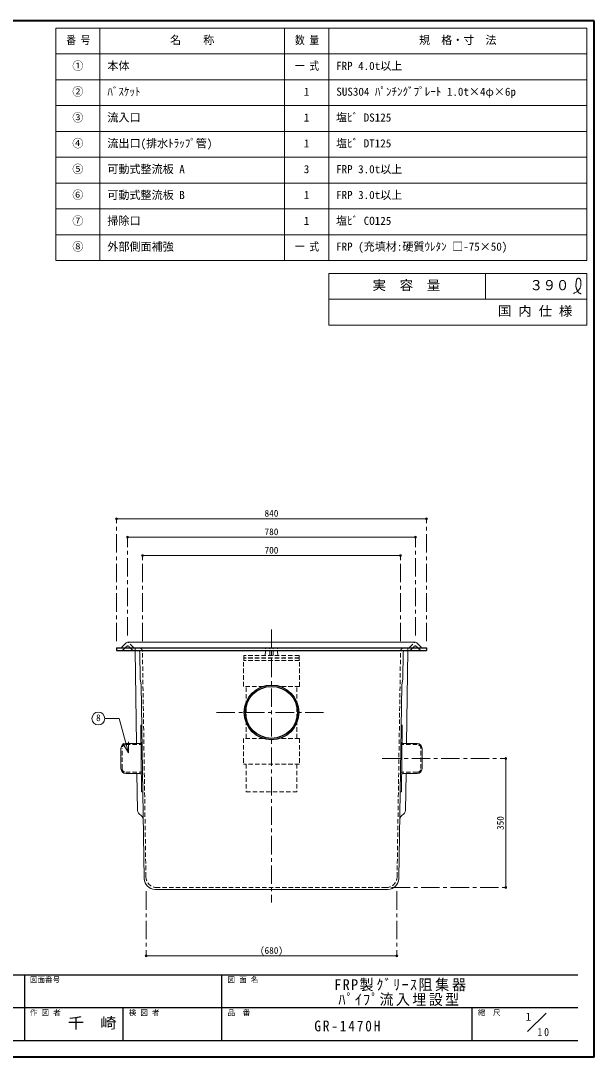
# Model space of a CAD drawing. Units: millimetres at full size, sheet at 1:10. Extents: x -2101 to 1949, y -1404 to 1406.
# Drawn here: x 395 to 1949, y -1404 to 1406 of the extents above; entities that cross this region are included whole.
import ezdxf
from ezdxf.enums import TextEntityAlignment as Align

# ---------------------------------------------------------------- set-up
doc = ezdxf.new("R2010")
doc.units = ezdxf.units.MM
doc.header["$LTSCALE"] = 10
doc.header["$PDMODE"] = 32
doc.header["$PDSIZE"] = 5
doc.linetypes.add('CHAIN1', pattern=[8, 5, -1, 1, -1])
doc.linetypes.add('DASHED1', pattern=[1.8, 1.2, -0.6])
doc.layers.add('0-0____1', color=7, linetype='Continuous', lineweight=18)
doc.styles.add('ＭＳ ゴシック', font='')
doc.styles.get('ＭＳ ゴシック').set_extended_font_data('MS Gothic')

msp = doc.modelspace()

# ---------------------------------------------------------------- linework, layer by layer
at = {"layer": '0-0____1', "color": 1, "lineweight": 40}
for p, q in [((1949.4, 1406.12), (-2100.6, 1406.12)), ((1949.4, -1403.88), (1949.4, 1406.12)), ((1949.4, -1403.88), (-2100.6, -1403.88))]:
    msp.add_line(p, q, dxfattribs=at)
at = {"layer": '0-0____1', "color": 3}
for p, q in [((1929.4, 1386.12), (489.4, 1386.12)), ((489.4, 756.12), (489.4, 1386.12)), ((609.4, 756.12), (609.4, 1386.12)), ((1109.4, 756.12), (1109.4, 1386.12)), ((1229.4, 756.12), (1229.4, 1386.12)), ((1929.4, 756.12), (1929.4, 1386.12)), ((1929.4, 1316.12), (489.4, 1316.12)), ((1929.4, 1246.12), (489.4, 1246.12)), ((1929.4, 1176.12), (489.4, 1176.12)), ((1929.4, 1106.12), (489.4, 1106.12)), ((1929.4, 1036.12), (489.4, 1036.12)), ((1929.4, 966.12), (489.4, 966.12)), ((1929.4, 896.12), (489.4, 896.12)), ((1929.4, 826.12), (489.4, 826.12)), ((1929.4, 756.12), (489.4, 756.12)), ((1929.4, 721.12), (1229.4, 721.12)), ((1229.4, 721.12), (1229.4, 581.12)), ((1654.4, 721.12), (1654.4, 651.12)), ((1929.4, 581.12), (1929.4, 721.12)), ((1929.4, 651.12), (1229.4, 651.12)), ((1929.4, 581.12), (1229.4, 581.12))]:
    msp.add_line(p, q, dxfattribs=at)
at = {"layer": '0-0____1', "color": 4, "lineweight": 9}
for p, q in [((654.4, 56.12), (1494.4, 56.12)), ((1464.4, 6.12), (684.4, 6.12)), ((724.4, -43.88), (1424.4, -43.88)), ((708.39, -553.38), (704.5, -300.88)), ((1440.41, -553.38), (1444.29, -300.88)), ((1709.4, -593.88), (1709.4, -943.88)), ((711.18, -734.79), (709.63, -634.38)), ((1437.62, -734.79), (1439.16, -634.38)), ((723.55, -751.01), (714.16, -741.76)), ((1425.24, -751.01), (1434.63, -741.76)), ((734.4, -1128.88), (1414.4, -1128.88))]:
    msp.add_line(p, q, dxfattribs=at)
at = {"layer": '0-0____1', "color": 4, "linetype": 'CHAIN1', "lineweight": 9}
for p, q in [((654.4, -275.88), (654.4, 56.12)), ((1494.4, -275.88), (1494.4, 56.12)), ((684.4, -260.88), (684.4, 6.12)), ((1464.4, -260.88), (1464.4, 6.12)), ((724.4, -275.88), (724.4, -43.88)), ((1424.4, -275.88), (1424.4, -43.88)), ((1074.4, -243.88), (1074.4, -983.88)), ((925.4, -468.88), (1223.4, -468.88)), ((1374.45, -593.88), (1709.4, -593.88)), ((734.4, -953.88), (734.4, -1128.88)), ((1399.86, -943.88), (1709.4, -943.88)), ((1414.4, -953.88), (1414.4, -1128.88))]:
    msp.add_line(p, q, dxfattribs=at)
at = {"layer": '0-0____1'}
for p, q in [((669.08, -292.38), (680.83, -280.39)), ((684.4, -278.88), (1464.4, -278.88)), ((1479.72, -292.38), (1467.97, -280.39)), ((622.53, -485.61), (661.64, -485.61)), ((686.65, -578.94), (661.64, -485.61)), ((722.22, -684.38), (719.8, -503.38)), ((722.62, -503.38), (719.8, -503.38)), ((1426.18, -503.38), (1428.99, -503.38)), ((1426.57, -684.38), (1428.99, -503.38)), ((686.65, -578.94), (671.65, -552.96)), ((717.43, -553.38), (679.34, -553.38)), ((686.65, -578.94), (686.65, -548.94)), ((1431.36, -553.38), (1469.45, -553.38)), ((666.34, -621.38), (666.34, -566.38)), ((1482.45, -621.38), (1482.45, -566.38)), ((718.59, -634.38), (679.34, -634.38)), ((1430.2, -634.38), (1469.45, -634.38)), ((725.4, -684.38), (722.22, -684.38)), ((1423.39, -684.38), (1426.57, -684.38)), ((1389.78, -948.88), (759.02, -948.88)), ((1768.18, -1334.39), (1818.68, -1283.88))]:
    msp.add_line(p, q, dxfattribs=at)
at = {"layer": '0-0____1', "color": 4, "linetype": 'DASHED1', "lineweight": 9}
for p, q in [((699.72, -292.38), (687.97, -280.39)), ((1449.08, -292.38), (1460.83, -280.39)), ((672.02, -299.38), (680.83, -290.39)), ((696.77, -299.38), (687.97, -290.39)), ((704.5, -300.88), (704.4, -293.88)), ((733.94, -914.35), (724.55, -303.73)), ((1057.65, -314.88), (1058.15, -293.88)), ((1069.9, -314.88), (1069.4, -293.88)), ((1078.9, -314.88), (1079.4, -293.88)), ((1091.15, -314.88), (1090.65, -293.88)), ((1414.85, -914.35), (1424.25, -303.73)), ((1444.29, -300.88), (1444.4, -293.88)), ((1452.02, -299.38), (1460.83, -290.39)), ((1476.77, -299.38), (1467.97, -290.39)), ((1149.9, -328.38), (998.9, -328.38)), ((1149.4, -314.88), (999.4, -314.88)), ((999.4, -314.88), (999.4, -320.88)), ((1149.4, -320.88), (999.4, -320.88)), ((1149.4, -321.88), (999.4, -321.88)), ((999.4, -321.88), (999.4, -327.88)), ((1149.4, -327.88), (999.4, -327.88)), ((1149.4, -314.88), (1149.4, -320.88)), ((1149.4, -321.88), (1149.4, -327.88)), ((1149.9, -398.38), (1149.9, -328.38)), ((1005.9, -539.38), (1005.9, -398.38)), ((1149.9, -398.38), (1096.89, -398.38)), ((1142.9, -539.38), (1142.9, -398.38)), ((679.34, -556.38), (723.51, -556.38)), ((1149.9, -539.38), (1096.89, -539.38)), ((1149.9, -539.38), (1149.9, -609.38)), ((1469.45, -556.38), (1425.28, -556.38)), ((669.34, -621.38), (669.34, -566.38)), ((1479.45, -621.38), (1479.45, -566.38)), ((1149.9, -609.38), (998.9, -609.38)), ((1005.9, -609.38), (1005.9, -683.88)), ((1142.9, -609.38), (1142.9, -683.88)), ((679.34, -631.38), (724.51, -631.38)), ((1469.45, -631.38), (1424.28, -631.38)), ((1005.9, -683.88), (1142.9, -683.88)), ((1384.86, -943.88), (763.94, -943.88))]:
    msp.add_line(p, q, dxfattribs=at)
at = {"layer": '0-0____1', "color": 5, "lineweight": 25}
for p, q in [((654.4, -293.88), (1494.4, -293.88)), ((654.4, -293.88), (654.4, -300.88)), ((654.4, -300.88), (1494.4, -300.88)), ((1494.4, -293.88), (1494.4, -300.88))]:
    msp.add_line(p, q, dxfattribs=at)
at = {"layer": '0-0____1', "color": 6, "lineweight": 25}
for p, q in [((-2055.6, -1180.31), (1904.4, -1180.31)), ((404.4, -1180.31), (404.4, -1358.88)), ((940.11, -1358.88), (940.11, -1180.31)), ((1904.4, -1269.6), (-131.32, -1269.6)), ((672.25, -1358.88), (672.25, -1269.6)), ((1618.68, -1358.88), (1618.68, -1269.6)), ((1904.4, -1358.88), (-2055.6, -1358.88))]:
    msp.add_line(p, q, dxfattribs=at)
at = {"layer": '0-0____1', "color": 3}
for points in [[(1893.27, 666.39), (1894.35, 667.02), (1896.22, 668.11), (1898.08, 669.23), (1899.9, 670.39), (1901.69, 671.61), (1903.43, 672.91), (1904.41, 673.7), (1905.13, 674.32), (1906.34, 675.44), (1907.48, 676.62), (1908.55, 677.86), (1909.51, 679.17), (1910.37, 680.55), (1910.81, 681.38), (1911.12, 682.06), (1911.6, 683.26), (1911.99, 684.49), (1912.31, 685.75), (1912.56, 687.02), (1912.74, 688.31), (1912.82, 689.05), (1912.87, 689.82), (1912.93, 691.15), (1912.94, 692.48), (1912.92, 693.81), (1912.88, 695.14), (1912.84, 696.49), (1912.82, 697.27), (1912.79, 698.1), (1912.74, 699.53), (1912.63, 700.95), (1912.4, 702.34), (1912.02, 703.68), (1911.44, 704.97), (1910.99, 705.68), (1910.7, 706.06), (1910.14, 706.68), (1909.52, 707.23), (1908.85, 707.69)], [(1908.85, 707.69), (1908.13, 708.02), (1907.4, 708.21), (1906.97, 708.24), (1906.61, 708.21), (1906, 708.08), (1905.41, 707.85), (1904.83, 707.52), (1904.28, 707.13), (1903.77, 706.69), (1903.5, 706.41), (1903.12, 705.98), (1902.54, 705.19), (1902.06, 704.35), (1901.66, 703.48), (1901.34, 702.57), (1901.07, 701.65), (1900.94, 701.11), (1900.79, 700.43), (1900.58, 699.25), (1900.42, 698.07), (1900.29, 696.88), (1900.18, 695.69), (1900.08, 694.5), (1900.03, 693.8), (1899.96, 692.97), (1899.84, 691.54), (1899.74, 690.11), (1899.68, 688.69), (1899.68, 687.27), (1899.76, 685.85), (1899.84, 685.03), (1899.95, 684.32), (1900.19, 683.11), (1900.5, 681.91), (1900.87, 680.72), (1901.29, 679.54), (1901.75, 678.38), (1902.04, 677.72), (1902.25, 677.25)], [(1902.25, 677.25), (1902.63, 676.43), (1903.03, 675.62), (1903.44, 674.83), (1903.87, 674.03), (1904.32, 673.25), (1904.59, 672.79), (1904.92, 672.26), (1905.51, 671.36), (1906.13, 670.48), (1906.8, 669.66), (1907.53, 668.89), (1908.31, 668.21), (1908.8, 667.86), (1909.21, 667.59), (1909.96, 667.19), (1910.75, 666.84), (1911.56, 666.53), (1912.39, 666.25), (1913.24, 665.99), (1913.73, 665.85)]]:
    msp.add_lwpolyline(points, dxfattribs=at)
at = {"layer": '0-0____1'}
for points in [[(717.58, -305.81), (718.7, -378.88), (720.94, -393.88), (729.02, -919.35)], [(1431.22, -305.81), (1430.09, -378.88), (1427.86, -393.88), (1419.78, -919.35)]]:
    msp.add_lwpolyline(points, dxfattribs=at)
at = {"layer": '0-0____1', "color": 4, "linetype": 'DASHED1', "lineweight": 9}
for points in [[(1051.91, -398.38), (998.9, -398.38), (998.9, -328.38)], [(1051.91, -539.38), (998.9, -539.38), (998.9, -609.38)]]:
    msp.add_lwpolyline(points, dxfattribs=at)
at = {"layer": '0-0____1', "color": 5, "lineweight": 25}
for radius in [74, 70.5]:
    msp.add_circle((1074.4, -468.88), radius, dxfattribs=at)
at = {"layer": '0-0____1'}
msp.add_circle((605.03, -485.61), 17.5, dxfattribs=at)
for centre, radius, start, end in [((684.4, -283.88), 5, 90, 135.6053), ((1464.4, -283.88), 5, 44.3947, 90), ((665.51, -288.88), 5, 270, 315.6053), ((712.58, -305.88), 5, 0.8814, 90), ((1436.21, -305.88), 5, 90, 179.1186), ((1483.29, -288.88), 5, 224.3947, 270), ((679.34, -566.38), 13, 90, 180), ((717.43, -550.38), 3, 270, 0.76526), ((1431.36, -550.38), 3, 179.23474, 270), ((1469.45, -566.38), 13, 0, 90), ((679.34, -621.38), 13, 180, 270), ((718.59, -637.38), 3, 0.76526, 90), ((1430.2, -637.38), 3, 90, 179.23474), ((1469.45, -621.38), 13, 270, 0), ((759.02, -918.88), 30, 180.8814, 270), ((1389.78, -918.88), 30, 270, 359.1186)]:
    msp.add_arc(centre, radius, start, end, dxfattribs=at)
at = {"layer": '0-0____1', "color": 4, "linetype": 'DASHED1', "lineweight": 9}
for centre, radius, start, end in [((684.4, -283.88), 5, 44.3947, 90), ((1464.4, -283.88), 5, 90, 135.6053), ((668.45, -295.88), 5, 270, 315.6053), ((684.4, -293.89), 5, 44.3947, 135.6053), ((700.35, -295.88), 5, 224.3947, 270), ((703.29, -288.88), 5, 224.3947, 270), ((714.55, -303.88), 10, 0.8814, 90), ((1434.25, -303.88), 10, 90, 179.1186), ((1445.51, -288.88), 5, 270, 315.6053), ((1448.45, -295.88), 5, 270, 315.6053), ((1464.4, -293.89), 5, 44.3947, 135.6053), ((1480.35, -295.88), 5, 224.3947, 270), ((679.34, -566.38), 10, 90, 180), ((1469.45, -566.38), 10, 0, 90), ((679.34, -621.38), 10, 180, 270), ((1469.45, -621.38), 10, 270, 0), ((763.94, -913.88), 30, 180.8814, 270), ((1384.86, -913.88), 30, 270, 359.1186)]:
    msp.add_arc(centre, radius, start, end, dxfattribs=at)
at = {"layer": '0-0____1', "color": 4, "lineweight": 9}
for centre, start, end in [((721.18, -734.63), 180.8814, 225.4407), ((721.18, -734.63), 180.8814, 225.4407), ((716.54, -758.13), 0.8814, 45.4407), ((1432.26, -758.13), 134.5593, 179.1186), ((1427.62, -734.63), 314.5593, 359.1186)]:
    msp.add_arc(centre, 10, start, end, dxfattribs=at)
at = {"layer": '0-0____1', "color": 1}
for p in [(654.4, 56.12), (1494.4, 56.12), (684.4, 6.12), (1464.4, 6.12), (724.4, -43.88), (1424.4, -43.88), (1709.4, -593.88), (1709.4, -943.88), (734.4, -1128.88), (1414.4, -1128.88)]:
    msp.add_point(p, dxfattribs=at)

# ---------------------------------------------------------------- texts
at = {"layer": '0-0____1', "style": 'ＭＳ ゴシック'}
for s, height, width, p in [('番 号', 21.99, 0.85, (518.15, 1336.12)), ('数 量', 21.99, 0.85, (1138.15, 1336.12)), ('一 式', 21.99, 0.85, (1138.15, 1266.12)), ('一 式', 21.99, 0.85, (1138.15, 776.12)), ('実\u3000容\u3000量', 25.66, 1.05, (1348.15, 668.62)), ('３９０', 27.49, 0.95, (1774.4, 667.37)), ('国 内 仕 様', 25.66, 1.05, (1688.15, 598.62)), ('千\u3000崎', 29.33, 1.1, (522.25, -1334.24))]:
    msp.add_text(s, height=height, dxfattribs=dict(at, width=width)).set_placement(p, align=Align.BOTTOM_LEFT)
for s, height, p in [('名\u3000\u3000称', 21.99, (799.4, 1336.12)), ('規\u3000格・寸\u3000法', 21.99, (1474.4, 1336.12)), ('①', 21.99, (534.4, 1266.12)), ('本体', 21.99, (629.4, 1266.12)), ('FRP 4.0t以上', 21.99, (1249.4, 1266.12)), ('②', 21.99, (534.4, 1196.12)), ('ﾊﾞｽｹｯﾄ', 21.99, (629.4, 1196.12)), ('1', 21.99, (1161.9, 1196.12)), ('SUS304 ﾊﾟﾝﾁﾝｸﾞﾌﾟﾚｰﾄ 1.0t×4φ×6p', 21.99, (1250.11, 1196.12)), ('③', 21.99, (534.4, 1126.12)), ('流入口', 21.99, (629.4, 1126.12)), ('1', 21.99, (1161.9, 1126.12)), ('塩ﾋﾞ DS125', 21.99, (1249.4, 1126.12)), ('④', 21.99, (534.4, 1056.12)), ('流出口(排水ﾄﾗｯﾌﾟ管)', 21.99, (629.4, 1056.12)), ('1', 21.99, (1161.9, 1056.12)), ('塩ﾋﾞ DT125', 21.99, (1249.4, 1056.12)), ('⑤', 21.99, (534.4, 986.12)), ('可動式整流板 A', 21.99, (629.4, 986.12)), ('3', 21.99, (1161.9, 986.12)), ('FRP 3.0t以上', 21.99, (1249.4, 986.12)), ('⑥', 21.99, (534.4, 916.12)), ('可動式整流板 B', 21.99, (629.4, 916.12)), ('1', 21.99, (1161.9, 916.12)), ('FRP 3.0t以上', 21.99, (1249.4, 916.12)), ('⑦', 21.99, (534.4, 846.12)), ('掃除口', 21.99, (629.4, 846.12)), ('1', 21.99, (1161.9, 846.12)), ('塩ﾋﾞ CO125', 21.99, (1249.4, 846.12)), ('⑧', 21.99, (534.4, 776.12)), ('外部側面補強', 21.99, (629.4, 776.12)), ('FRP (充填材:硬質ｳﾚﾀﾝ □-75×50)', 21.99, (1249.4, 776.12)), ('840', 18.33, (1055.65, 56.12)), ('780', 18.33, (1055.65, 6.12)), ('700', 18.33, (1055.65, -43.88)), ('8', 18.33, (598.78, -498.11)), ('(680)', 18.33, (1043.15, -1128.88)), ('図面番号', 14.66, (419.4, -1205.31)), ('図 面 名', 14.66, (955.11, -1205.31)), ('作 図 者', 14.66, (419.4, -1294.6)), ('検 図 者', 14.66, (687.25, -1294.6)), ('品\u3000番', 14.66, (955.11, -1294.6)), ('縮\u3000尺', 14.66, (1633.68, -1294.6)), ('1', 21.99, (1763.1, -1311.41))]:
    msp.add_text(s, height=height, dxfattribs=at).set_placement(p, align=Align.BOTTOM_LEFT)
msp.add_text('350', height=18.33, rotation=90, dxfattribs=at).set_placement((1709.4, -787.63), align=Align.BOTTOM_LEFT)
at = {"layer": '0-0____1', "attachment_point": 7, "style": 'ＭＳ ゴシック'}
for s, insert, char_height in [('\\T1.2;\\W0.95;FRP製ｸﾞﾘｰｽ阻集器', (1244.75, -1224.96), 29.33), ('\\T1.17;\\W0.95;ﾊﾟｲﾌﾟ流入埋設型', (1256, -1264.96), 29.33), ('\\T1.28;\\W0.9;GR-1470H', (1190.65, -1334.24), 29.33), ('\\T1.36;\\W0.9;10', (1795.07, -1346.79), 21.99)]:
    msp.add_mtext(s, dxfattribs=dict(at, insert=insert, char_height=char_height))

doc.saveas('drawing.dxf')
